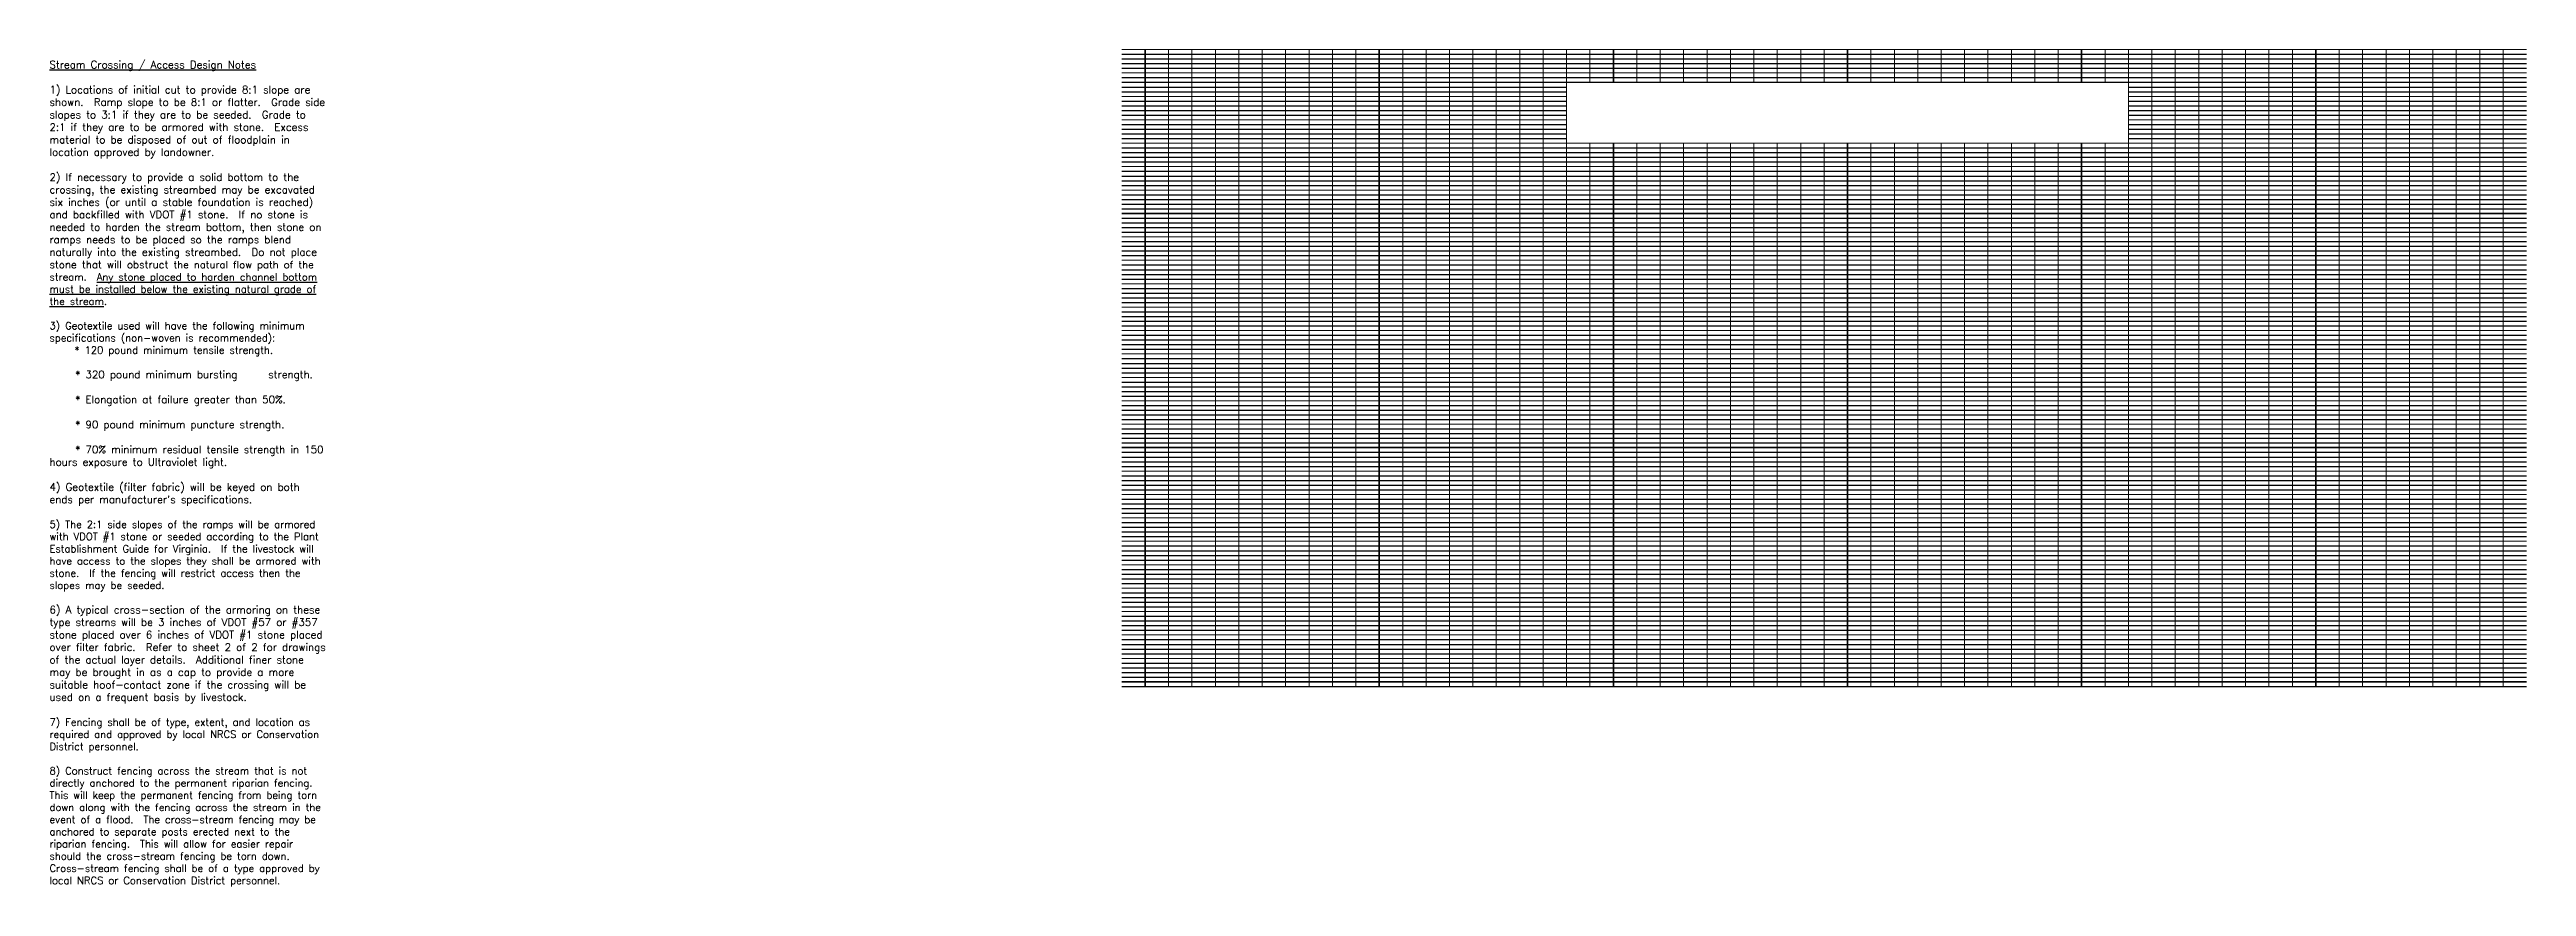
# Model space of a CAD drawing. Header units: feet. Extents: x -34.1 to 34.5, y 2.8 to 19.
# Drawn here: x -34.09 to -7.64, y 2.85 to 11.78 of the extents above; entities that cross this region are included whole.
import ezdxf

# ---------------------------------------------------------------- set-up
doc = ezdxf.new("R2010")
doc.units = ezdxf.units.FT
doc.header["$MEASUREMENT"] = 0
doc.layers.add('10 Lines', color=7, linetype='Continuous', lineweight=20)
doc.layers.add('10 lines index', color=7, linetype='Continuous', lineweight=35)
doc.layers.add('FINELINES', color=252, linetype='Continuous')
doc.layers.add('TEXT', color=7, linetype='Continuous')
doc.styles.add('NOTES', font='romans.shx', dxfattribs={"height": 0.075})

msp = doc.modelspace()

# ---------------------------------------------------------------- linework, layer by layer
at = {"layer": '10 Lines'}
for p, q in [((-22.642, 11.78), (-7.642, 11.78)), ((-22.142, 11.78), (-22.142, 4.98)), ((-21.892, 11.78), (-21.892, 4.98)), ((-21.642, 11.78), (-21.642, 4.98)), ((-21.392, 11.78), (-21.392, 4.98)), ((-21.142, 11.78), (-21.142, 4.98)), ((-20.892, 11.78), (-20.892, 4.98)), ((-20.642, 11.78), (-20.642, 4.98)), ((-20.392, 11.78), (-20.392, 4.98)), ((-20.142, 11.78), (-20.142, 4.98)), ((-19.642, 11.78), (-19.642, 4.98)), ((-19.392, 11.78), (-19.392, 4.98)), ((-19.142, 11.78), (-19.142, 4.98)), ((-18.892, 11.78), (-18.892, 4.98)), ((-18.642, 11.78), (-18.642, 4.98)), ((-18.392, 11.78), (-18.392, 4.98)), ((-18.142, 11.78), (-18.142, 4.98)), ((-17.892, 11.78), (-17.892, 4.98)), ((-17.642, 11.78), (-17.642, 11.43)), ((-17.142, 11.78), (-17.142, 11.43)), ((-16.892, 11.78), (-16.892, 11.43)), ((-16.642, 11.78), (-16.642, 11.43)), ((-16.392, 11.78), (-16.392, 11.43)), ((-16.142, 11.78), (-16.142, 11.43)), ((-15.892, 11.78), (-15.892, 11.43)), ((-15.642, 11.78), (-15.642, 11.43)), ((-15.392, 11.78), (-15.392, 11.43)), ((-15.142, 11.78), (-15.142, 11.43)), ((-14.642, 11.78), (-14.642, 11.43)), ((-14.392, 11.78), (-14.392, 11.43)), ((-14.142, 11.78), (-14.142, 11.43)), ((-13.892, 11.78), (-13.892, 11.43)), ((-13.642, 11.78), (-13.642, 11.43)), ((-13.392, 11.78), (-13.392, 11.43)), ((-13.142, 11.78), (-13.142, 11.43)), ((-12.892, 11.78), (-12.892, 11.43)), ((-12.642, 11.78), (-12.642, 11.43)), ((-12.142, 11.78), (-12.142, 11.43)), ((-11.892, 11.78), (-11.892, 4.98)), ((-11.642, 11.78), (-11.642, 4.98)), ((-11.392, 11.78), (-11.392, 4.98)), ((-11.142, 11.78), (-11.142, 4.98)), ((-10.892, 11.78), (-10.892, 4.98)), ((-10.642, 11.78), (-10.642, 4.98)), ((-10.392, 11.78), (-10.392, 4.98)), ((-10.142, 11.78), (-10.142, 4.98)), ((-9.642, 11.78), (-9.642, 4.98)), ((-9.392, 11.78), (-9.392, 4.98)), ((-9.142, 11.78), (-9.142, 4.98)), ((-8.892, 11.78), (-8.892, 4.98)), ((-8.642, 11.78), (-8.642, 4.98)), ((-8.392, 11.78), (-8.392, 4.98)), ((-8.142, 11.78), (-8.142, 4.98)), ((-7.892, 11.78), (-7.892, 4.98)), ((-22.642, 11.53), (-7.642, 11.53)), ((-22.642, 11.28), (-17.892, 11.28)), ((-11.892, 11.28), (-7.642, 11.28)), ((-22.642, 11.03), (-17.892, 11.03)), ((-11.892, 11.03), (-7.642, 11.03)), ((-22.642, 10.78), (-7.642, 10.78)), ((-17.642, 10.78), (-17.642, 4.98)), ((-17.142, 10.78), (-17.142, 4.98)), ((-16.892, 10.78), (-16.892, 4.98)), ((-16.642, 10.78), (-16.642, 4.98)), ((-16.392, 10.78), (-16.392, 4.98)), ((-16.142, 10.78), (-16.142, 4.98)), ((-15.892, 10.78), (-15.892, 4.98)), ((-15.642, 10.78), (-15.642, 4.98)), ((-15.392, 10.78), (-15.392, 4.98)), ((-15.142, 10.78), (-15.142, 4.98)), ((-14.642, 10.78), (-14.642, 4.98)), ((-14.392, 10.78), (-14.392, 4.98)), ((-14.142, 10.78), (-14.142, 4.98)), ((-13.892, 10.78), (-13.892, 4.98)), ((-13.642, 10.78), (-13.642, 4.98)), ((-13.392, 10.78), (-13.392, 4.98)), ((-13.142, 10.78), (-13.142, 4.98)), ((-12.892, 10.78), (-12.892, 4.98)), ((-12.642, 10.78), (-12.642, 4.98)), ((-12.142, 10.78), (-12.142, 4.98)), ((-22.642, 10.53), (-7.642, 10.53)), ((-22.642, 10.28), (-7.642, 10.28)), ((-22.642, 9.78), (-7.642, 9.78)), ((-22.642, 9.53), (-7.642, 9.53)), ((-22.642, 9.28), (-7.642, 9.28)), ((-22.642, 9.03), (-7.642, 9.03)), ((-22.642, 8.78), (-7.642, 8.78)), ((-22.642, 8.53), (-7.642, 8.53)), ((-22.642, 8.28), (-7.642, 8.28)), ((-22.642, 8.03), (-7.642, 8.03)), ((-22.642, 7.78), (-7.642, 7.78)), ((-22.642, 7.28), (-7.642, 7.28)), ((-22.642, 7.03), (-7.642, 7.03)), ((-22.642, 6.78), (-7.642, 6.78)), ((-22.642, 6.53), (-7.642, 6.53)), ((-22.642, 6.28), (-7.642, 6.28)), ((-22.642, 6.03), (-7.642, 6.03)), ((-22.642, 5.78), (-7.642, 5.78)), ((-22.642, 5.53), (-7.642, 5.53)), ((-22.642, 5.28), (-7.642, 5.28))]:
    msp.add_line(p, q, dxfattribs=at)
at = {"layer": '10 lines index'}
for p, q in [((-22.392, 11.78), (-22.392, 4.98)), ((-19.892, 11.78), (-19.892, 4.98)), ((-17.392, 11.78), (-17.392, 11.43)), ((-14.892, 11.78), (-14.892, 11.43)), ((-12.392, 11.78), (-12.392, 11.43)), ((-9.892, 11.78), (-9.892, 4.98)), ((-17.392, 10.78), (-17.392, 4.98)), ((-14.892, 10.78), (-14.892, 4.98)), ((-12.392, 10.78), (-12.392, 4.98)), ((-22.642, 10.03), (-7.642, 10.03)), ((-22.642, 7.53), (-7.642, 7.53)), ((-22.642, 5.03), (-7.642, 5.03))]:
    msp.add_line(p, q, dxfattribs=at)
at = {"layer": 'FINELINES'}
for p, q in [((-22.642, 11.73), (-7.642, 11.73)), ((-22.642, 11.73), (-7.642, 11.73)), ((-22.642, 11.68), (-7.642, 11.68)), ((-22.642, 11.63), (-7.642, 11.63)), ((-22.642, 11.58), (-7.642, 11.58)), ((-22.642, 11.48), (-7.642, 11.48)), ((-22.642, 11.48), (-7.642, 11.48)), ((-22.642, 11.43), (-7.642, 11.43)), ((-22.642, 11.38), (-17.892, 11.38)), ((-11.892, 11.38), (-7.642, 11.38)), ((-22.642, 11.33), (-17.892, 11.33)), ((-22.642, 11.23), (-17.892, 11.23)), ((-22.642, 11.23), (-17.892, 11.23)), ((-22.642, 11.18), (-17.892, 11.18)), ((-22.642, 11.13), (-17.892, 11.13)), ((-11.892, 11.33), (-7.642, 11.33)), ((-11.892, 11.23), (-7.642, 11.23)), ((-11.892, 11.23), (-7.642, 11.23)), ((-11.892, 11.18), (-7.642, 11.18)), ((-11.892, 11.13), (-7.642, 11.13)), ((-22.642, 11.08), (-17.892, 11.08)), ((-22.642, 10.98), (-17.892, 10.98)), ((-22.642, 10.98), (-17.892, 10.98)), ((-22.642, 10.93), (-17.892, 10.93)), ((-22.642, 10.88), (-17.892, 10.88)), ((-11.892, 11.08), (-7.642, 11.08)), ((-11.892, 10.98), (-7.642, 10.98)), ((-11.892, 10.98), (-7.642, 10.98)), ((-11.892, 10.93), (-7.642, 10.93)), ((-11.892, 10.88), (-7.642, 10.88)), ((-22.642, 10.83), (-17.892, 10.83)), ((-22.642, 10.73), (-7.642, 10.73)), ((-22.642, 10.73), (-7.642, 10.73)), ((-22.642, 10.68), (-7.642, 10.68)), ((-22.642, 10.63), (-7.642, 10.63)), ((-22.642, 10.58), (-7.642, 10.58)), ((-11.892, 10.83), (-7.642, 10.83)), ((-22.642, 10.48), (-7.642, 10.48)), ((-22.642, 10.48), (-7.642, 10.48)), ((-22.642, 10.43), (-7.642, 10.43)), ((-22.642, 10.38), (-7.642, 10.38)), ((-22.642, 10.33), (-7.642, 10.33)), ((-22.642, 10.23), (-7.642, 10.23)), ((-22.642, 10.23), (-7.642, 10.23)), ((-22.642, 10.18), (-7.642, 10.18)), ((-22.642, 10.13), (-7.642, 10.13)), ((-22.642, 10.08), (-7.642, 10.08)), ((-22.642, 9.98), (-7.642, 9.98)), ((-22.642, 9.98), (-7.642, 9.98)), ((-22.642, 9.93), (-7.642, 9.93)), ((-22.642, 9.88), (-7.642, 9.88)), ((-22.642, 9.83), (-7.642, 9.83)), ((-22.642, 9.73), (-7.642, 9.73)), ((-22.642, 9.73), (-7.642, 9.73)), ((-22.642, 9.68), (-7.642, 9.68)), ((-22.642, 9.63), (-7.642, 9.63)), ((-22.642, 9.58), (-7.642, 9.58)), ((-22.642, 9.48), (-7.642, 9.48)), ((-22.642, 9.48), (-7.642, 9.48)), ((-22.642, 9.43), (-7.642, 9.43)), ((-22.642, 9.38), (-7.642, 9.38)), ((-22.642, 9.33), (-7.642, 9.33)), ((-22.642, 9.23), (-7.642, 9.23)), ((-22.642, 9.23), (-7.642, 9.23)), ((-22.642, 9.18), (-7.642, 9.18)), ((-22.642, 9.13), (-7.642, 9.13)), ((-22.642, 9.08), (-7.642, 9.08)), ((-22.642, 8.98), (-7.642, 8.98)), ((-22.642, 8.98), (-7.642, 8.98)), ((-22.642, 8.93), (-7.642, 8.93)), ((-22.642, 8.88), (-7.642, 8.88)), ((-22.642, 8.83), (-7.642, 8.83)), ((-22.642, 8.73), (-7.642, 8.73)), ((-22.642, 8.73), (-7.642, 8.73)), ((-22.642, 8.68), (-7.642, 8.68)), ((-22.642, 8.63), (-7.642, 8.63)), ((-22.642, 8.58), (-7.642, 8.58)), ((-22.642, 8.48), (-7.642, 8.48)), ((-22.642, 8.48), (-7.642, 8.48)), ((-22.642, 8.43), (-7.642, 8.43)), ((-22.642, 8.38), (-7.642, 8.38)), ((-22.642, 8.33), (-7.642, 8.33)), ((-22.642, 8.23), (-7.642, 8.23)), ((-22.642, 8.23), (-7.642, 8.23)), ((-22.642, 8.18), (-7.642, 8.18)), ((-22.642, 8.13), (-7.642, 8.13)), ((-22.642, 8.08), (-7.642, 8.08)), ((-22.642, 7.98), (-7.642, 7.98)), ((-22.642, 7.98), (-7.642, 7.98)), ((-22.642, 7.93), (-7.642, 7.93)), ((-22.642, 7.88), (-7.642, 7.88)), ((-22.642, 7.83), (-7.642, 7.83)), ((-22.642, 7.73), (-7.642, 7.73)), ((-22.642, 7.73), (-7.642, 7.73)), ((-22.642, 7.68), (-7.642, 7.68)), ((-22.642, 7.63), (-7.642, 7.63)), ((-22.642, 7.58), (-7.642, 7.58)), ((-22.642, 7.48), (-7.642, 7.48)), ((-22.642, 7.48), (-7.642, 7.48)), ((-22.642, 7.43), (-7.642, 7.43)), ((-22.642, 7.38), (-7.642, 7.38)), ((-22.642, 7.33), (-7.642, 7.33)), ((-22.642, 7.23), (-7.642, 7.23)), ((-22.642, 7.23), (-7.642, 7.23)), ((-22.642, 7.18), (-7.642, 7.18)), ((-22.642, 7.13), (-7.642, 7.13)), ((-22.642, 7.08), (-7.642, 7.08)), ((-22.642, 6.98), (-7.642, 6.98)), ((-22.642, 6.98), (-7.642, 6.98)), ((-22.642, 6.93), (-7.642, 6.93)), ((-22.642, 6.88), (-7.642, 6.88)), ((-22.642, 6.83), (-7.642, 6.83)), ((-22.642, 6.73), (-7.642, 6.73)), ((-22.642, 6.73), (-7.642, 6.73)), ((-22.642, 6.68), (-7.642, 6.68)), ((-22.642, 6.63), (-7.642, 6.63)), ((-22.642, 6.58), (-7.642, 6.58)), ((-22.642, 6.48), (-7.642, 6.48)), ((-22.642, 6.48), (-7.642, 6.48)), ((-22.642, 6.43), (-7.642, 6.43)), ((-22.642, 6.38), (-7.642, 6.38)), ((-22.642, 6.33), (-7.642, 6.33)), ((-22.642, 6.23), (-7.642, 6.23)), ((-22.642, 6.23), (-7.642, 6.23)), ((-22.642, 6.18), (-7.642, 6.18)), ((-22.642, 6.13), (-7.642, 6.13)), ((-22.642, 6.08), (-7.642, 6.08)), ((-22.642, 5.98), (-7.642, 5.98)), ((-22.642, 5.98), (-7.642, 5.98)), ((-22.642, 5.93), (-7.642, 5.93)), ((-22.642, 5.88), (-7.642, 5.88)), ((-22.642, 5.83), (-7.642, 5.83)), ((-22.642, 5.73), (-7.642, 5.73)), ((-22.642, 5.73), (-7.642, 5.73)), ((-22.642, 5.68), (-7.642, 5.68)), ((-22.642, 5.63), (-7.642, 5.63)), ((-22.642, 5.58), (-7.642, 5.58)), ((-22.642, 5.48), (-7.642, 5.48)), ((-22.642, 5.48), (-7.642, 5.48)), ((-22.642, 5.43), (-7.642, 5.43)), ((-22.642, 5.38), (-7.642, 5.38)), ((-22.642, 5.33), (-7.642, 5.33)), ((-22.642, 5.23), (-7.642, 5.23)), ((-22.642, 5.23), (-7.642, 5.23)), ((-22.642, 5.18), (-7.642, 5.18)), ((-22.642, 5.13), (-7.642, 5.13)), ((-22.642, 5.08), (-7.642, 5.08)), ((-22.642, 4.98), (-7.642, 4.98))]:
    msp.add_line(p, q, dxfattribs=at)

# ---------------------------------------------------------------- texts
at = {"layer": 'TEXT', "insert": (-34.091, 11.659), "char_height": 0.078, "width": 3.2, "attachment_point": 1, "style": 'NOTES'}
msp.add_mtext("{\\fRomanS|b1|i0|c0|p2;\\H1.026x;\\LStream Crossing / Access Design Notes\\P\\P\\Fromans.shx|c0;\\l1) Locations of initial cut to provide 8:1 slope are shown.  Ramp slope to be 8:1 or flatter.  Grade side slopes to 3:1 if they are to be seeded.  Grade to 2:1 if they are to be armored with stone.  Excess material to be disposed of out of floodplain in location approved by landowner.\\P\\P2) If necessary to provide a solid bottom to the crossing, the existing streambed may be excavated six inches (or until a stable foundation is reached) and backfilled with VDOT #1 stone.  If no stone is needed to harden the stream bottom, then stone on ramps needs to be placed so the ramps blend naturally into the existing streambed.  Do not place stone that will obstruct \\Fromans.shx|c1;\\H0.9747x;the} {\\Fromans.shx|c1;natural flow path of the stream.  \\LAny stone placed to harden channel bottom must be installed below the existing natural grade of the stream\\l.\\P\\P3) Geotextile used will have the following minimum specifications (non-woven is recommended):\\P\\pi-0.389567,l0.389567;    } {\\Fromans.shx|c1;* 120 pound minimum tensile strength}.{\\Fromans.shx|c1;\\P\\P\\Fromans.shx|c0;\\H1.026x;     * 320 pound minimum bursting      strength.\\P\\P     * Elongation at failure greater than 50%.\\P\\P     * 90 pound minimum puncture strength.\\P\\P     * 70% minimum residual tensile strength in 150 hours exposure to Ultraviolet light.\\P\\pi0,l0;\\P4) Geotextile (filter fabric) will be keyed on both ends per manufacturer's specifications.\\P\\P}5) The 2:1 side slopes of the ramps will be armored with VDOT #1 stone or seeded according to the Plant Establishment Guide for Virginia.  If the livestock will have access to the slopes they shall be a{\\Fromans.shx|c1;rmor}ed{\\Fromans.shx|c1; with stone}.  If the fencing will restrict access then the slopes may be seeded.\\P\\P{\\H1.026x;6) A typical cross-section of the armoring on these type streams will be 3 inches of VDOT #57 or #357 stone placed over 6 inches of VDOT #1 stone placed over filter fabric.  Refer to sheet 2 of 2 for drawings of the actual layer details.  Additional finer stone may be brought in as a cap to provide a more suitable hoof-contact zone if the crossing will be used on a frequent basis by livestock.\\P\\P}7) Fencing shall be of type, extent, and location as required and approved by local NRCS or Conservation District personnel.\\P\\P8) Construct fencing across the stream that is not directly anchored to the permanent riparian fencing.  This will keep the permanent fencing from being torn down along with the fencing across the stream in the event of a flood.  The cross-stream fencing may be anchored to separate posts erected next to the riparian fencing.  This will allow for easier repair should the cross-stream fencing be torn down.  Cross-stream fencing shall be of a type approved by local NRCS or Conservation District personnel.", dxfattribs=at)

doc.saveas('drawing.dxf')
